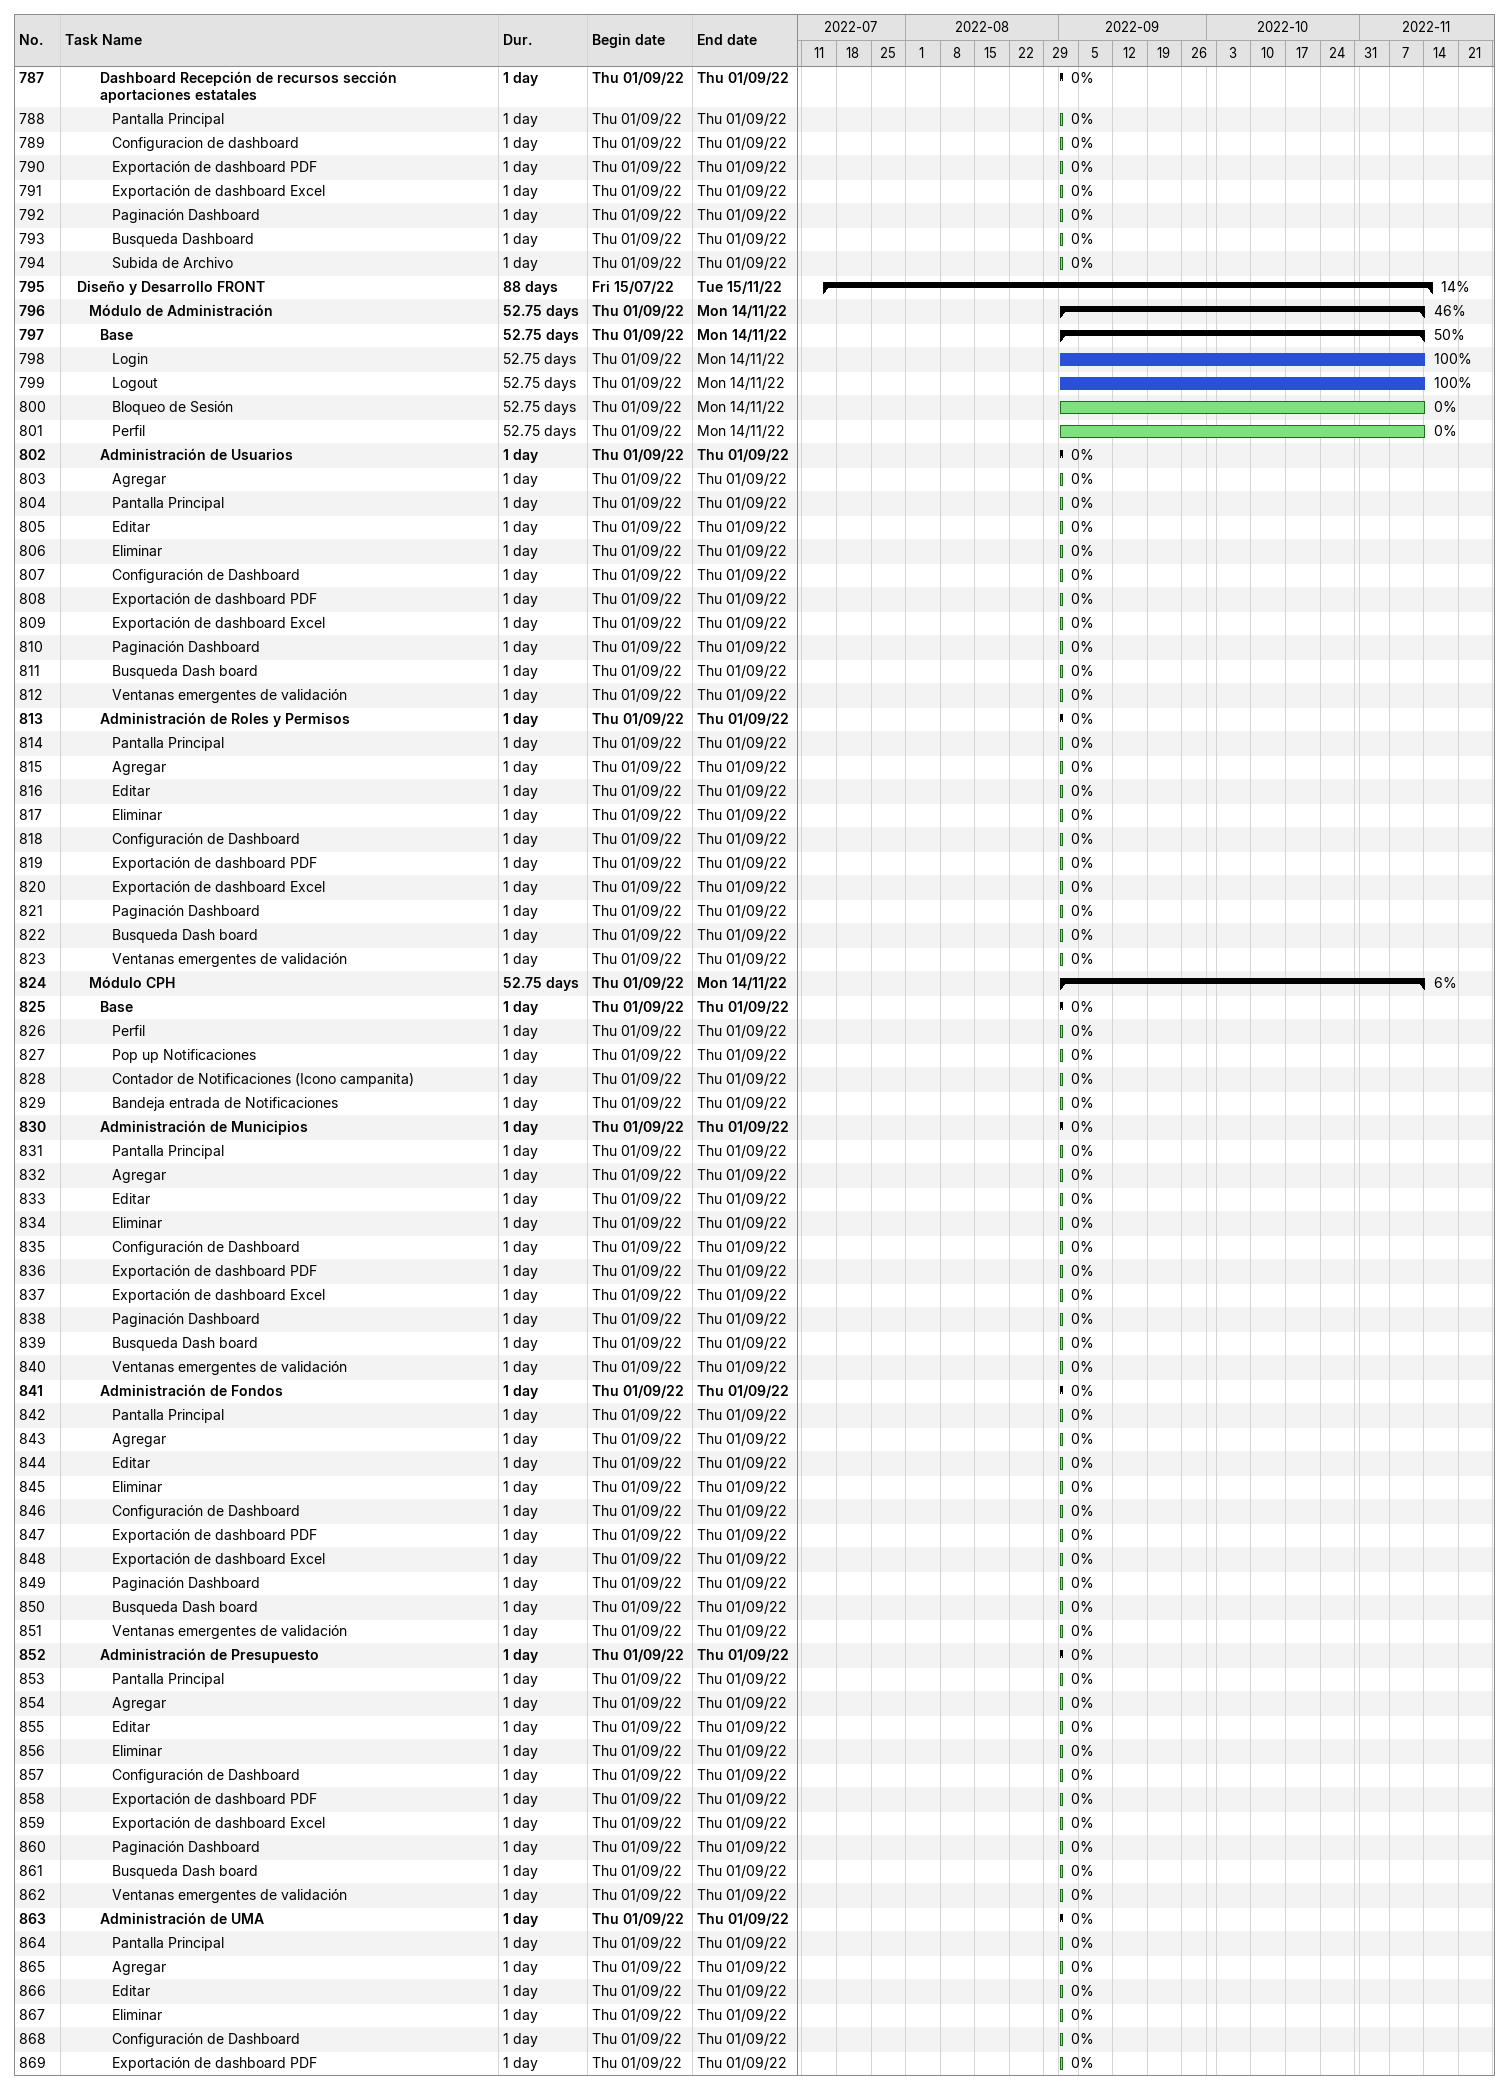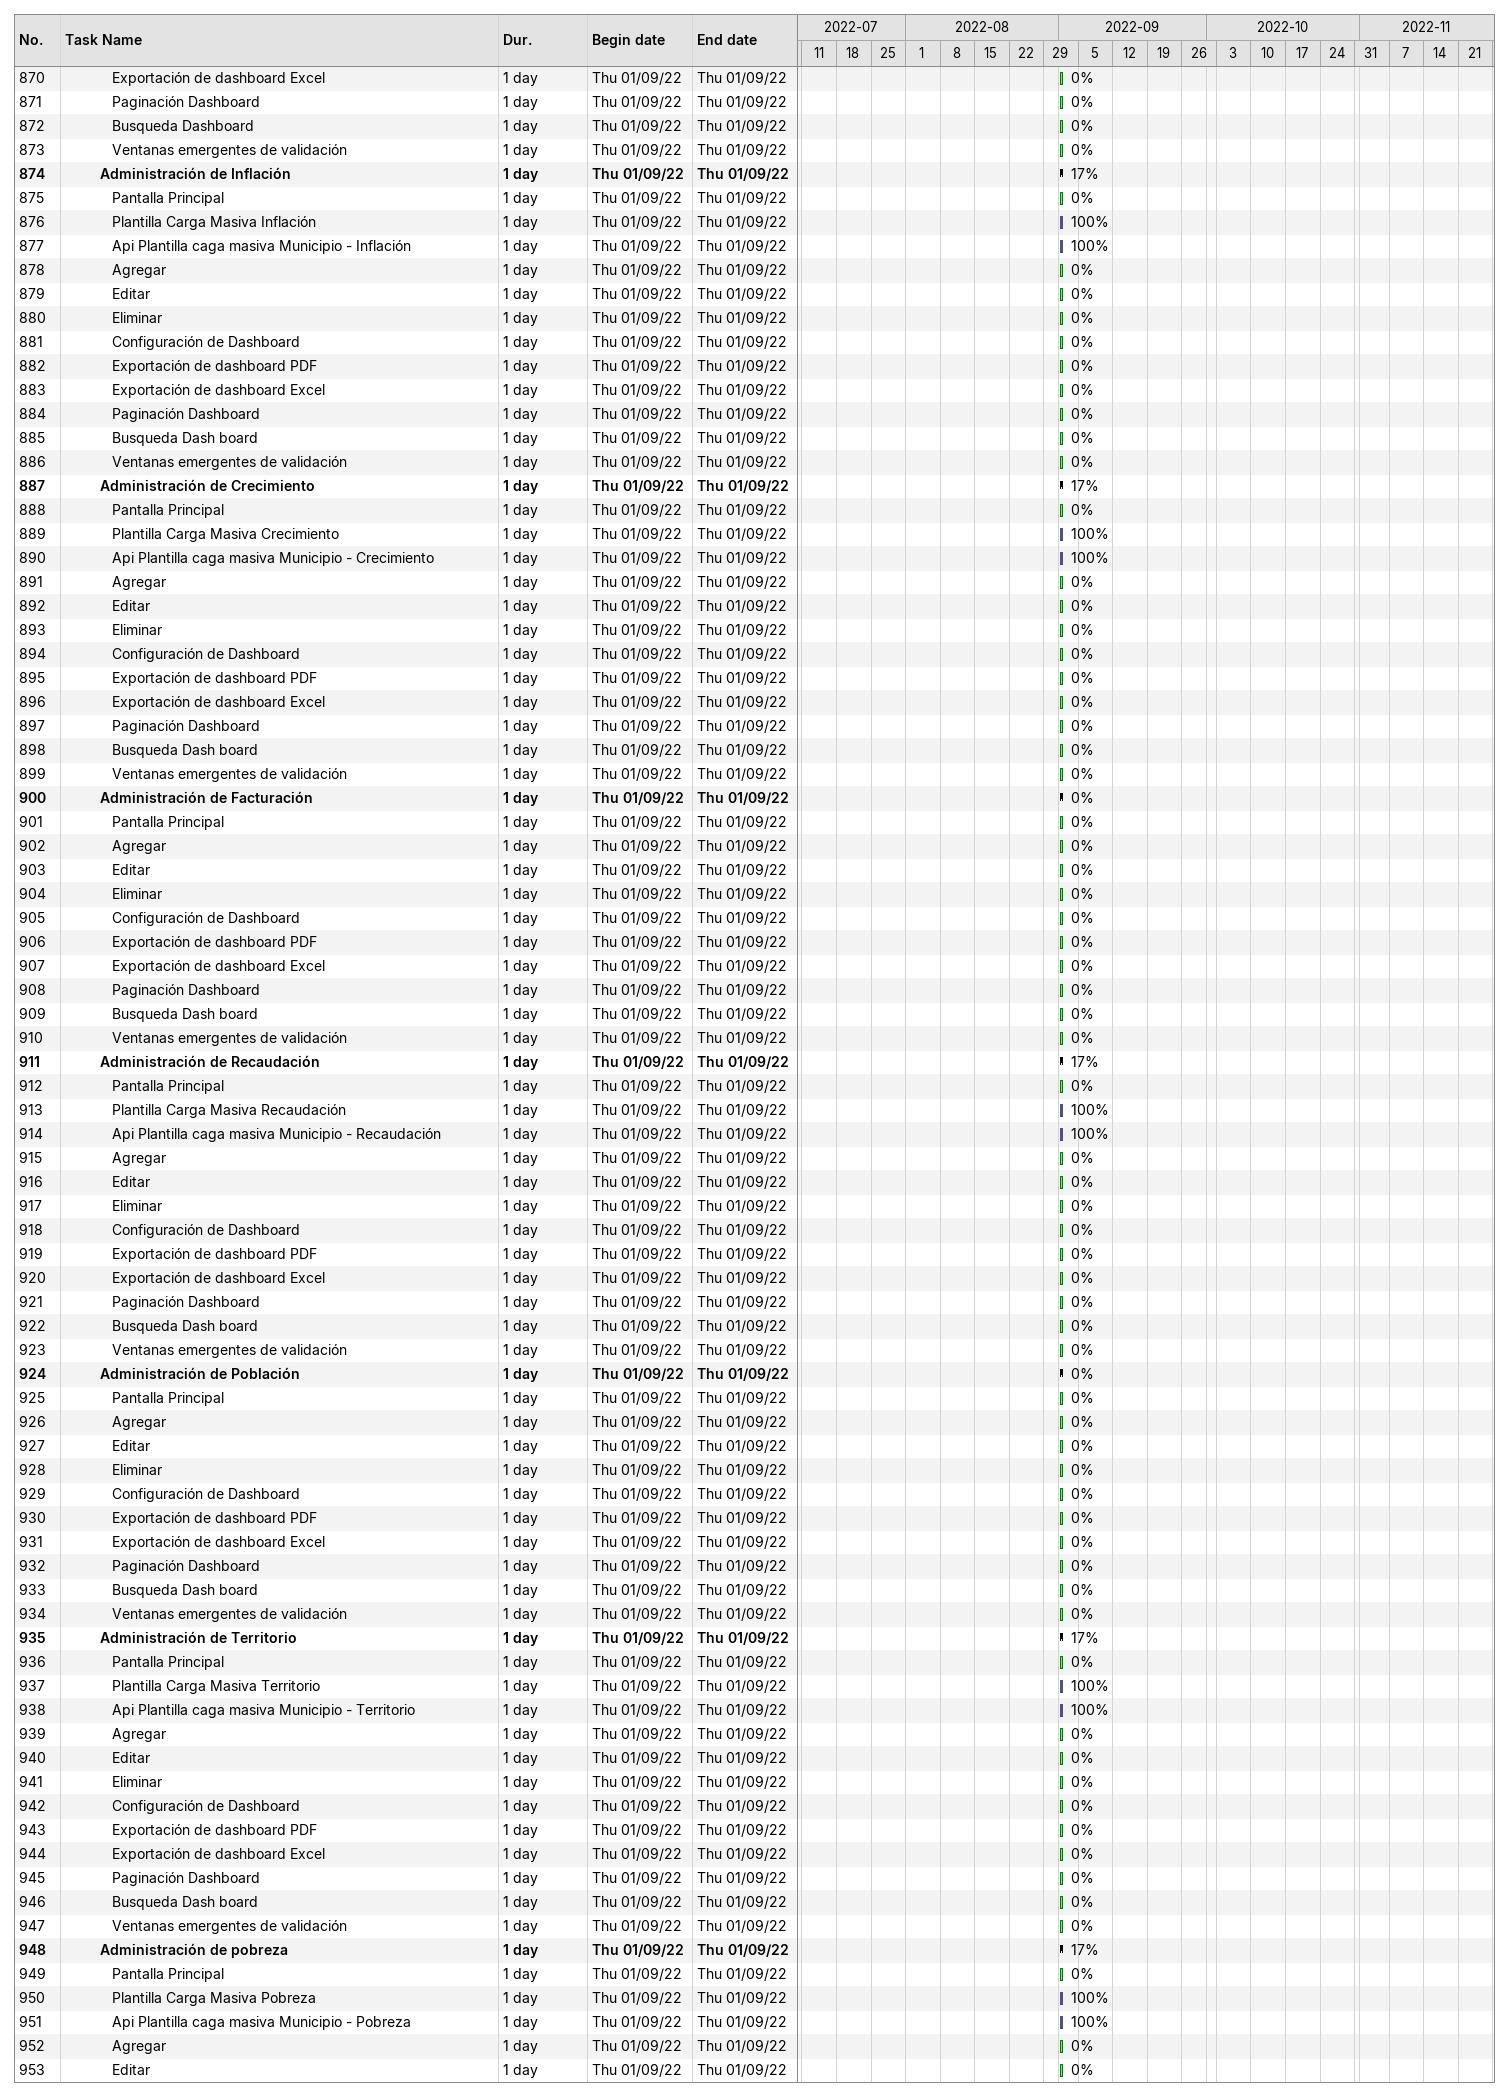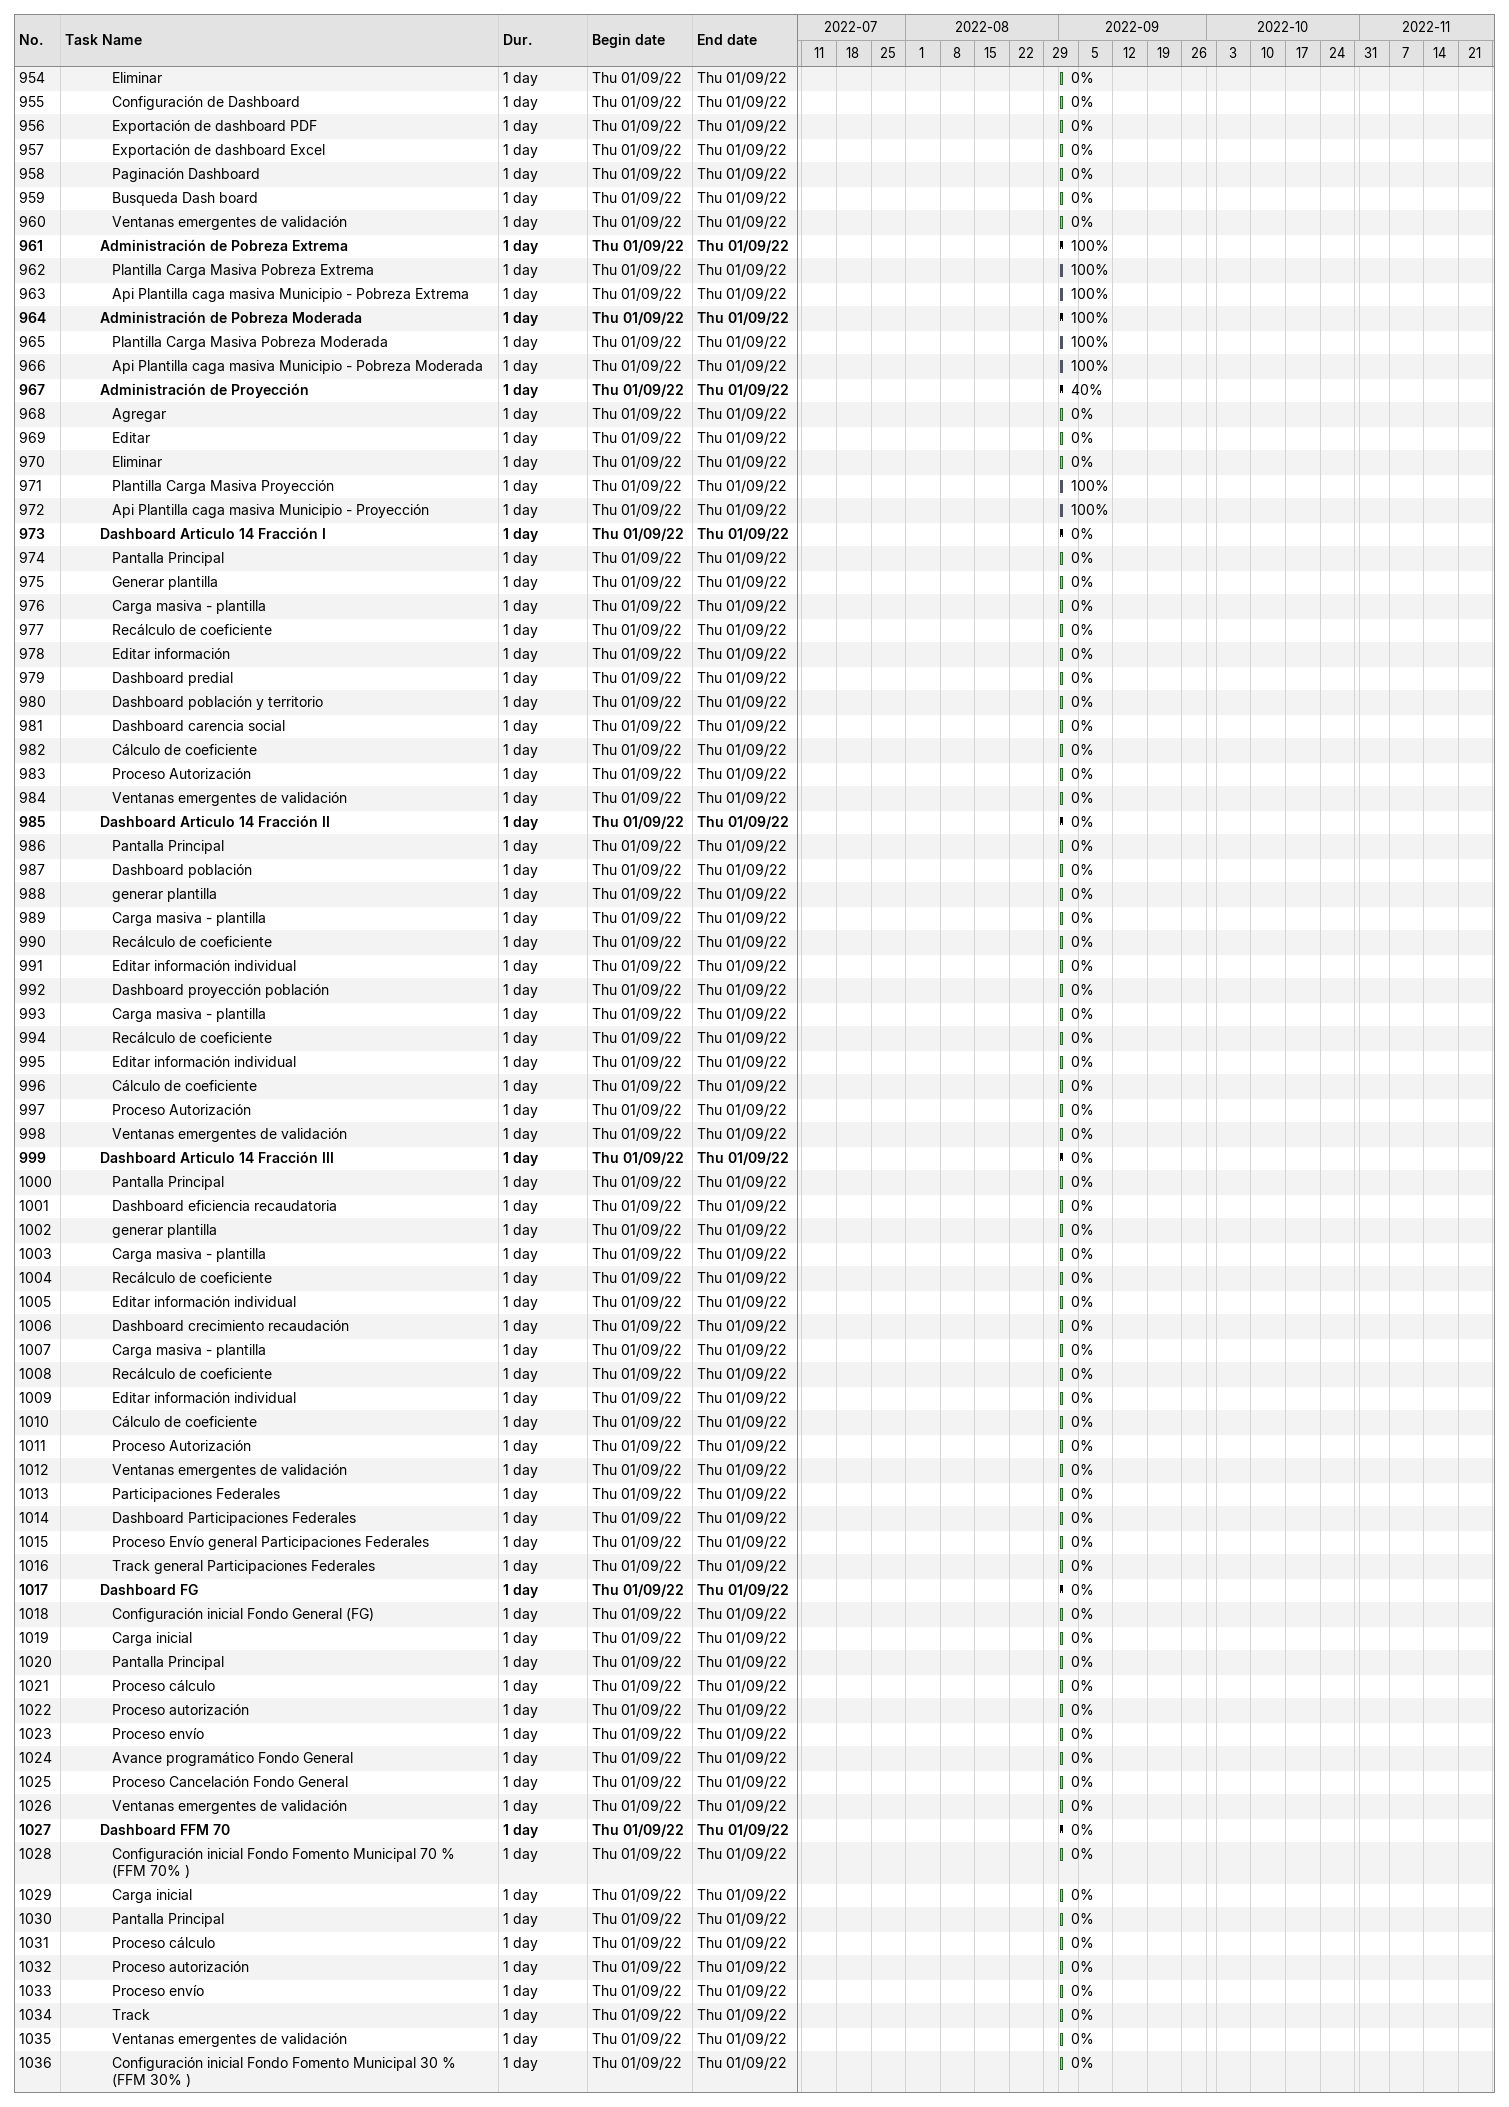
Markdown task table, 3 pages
| ID | Level | Task | Duration | Start | Finish | % complete |
|---|---|---|---|---|---|---|
| 787 | 4 | **Dashboard Recepción de recursos sección aportaciones estatales** | 1d | 2022-09-01 | 2022-09-01 | 0 |
| 788 | 5 | Pantalla Principal | 1d | 2022-09-01 | 2022-09-01 | 0 |
| 789 | 5 | Configuracion de dashboard | 1d | 2022-09-01 | 2022-09-01 | 0 |
| 790 | 5 | Exportación de dashboard PDF | 1d | 2022-09-01 | 2022-09-01 | 0 |
| 791 | 5 | Exportación de dashboard Excel | 1d | 2022-09-01 | 2022-09-01 | 0 |
| 792 | 5 | Paginación Dashboard | 1d | 2022-09-01 | 2022-09-01 | 0 |
| 793 | 5 | Busqueda Dashboard | 1d | 2022-09-01 | 2022-09-01 | 0 |
| 794 | 5 | Subida de Archivo | 1d | 2022-09-01 | 2022-09-01 | 0 |
| 795 | 2 | **Diseño y Desarrollo FRONT** | 88d | 2022-07-15 | 2022-11-15 | 14 |
| 796 | 3 | **Módulo de Administración** | 52.75d | 2022-09-01 | 2022-11-14 | 46 |
| 797 | 4 | **Base** | 52.75d | 2022-09-01 | 2022-11-14 | 50 |
| 798 | 5 | Login | 52.75d | 2022-09-01 | 2022-11-14 | 100 |
| 799 | 5 | Logout | 52.75d | 2022-09-01 | 2022-11-14 | 100 |
| 800 | 5 | Bloqueo de Sesión | 52.75d | 2022-09-01 | 2022-11-14 | 0 |
| 801 | 5 | Perfil | 52.75d | 2022-09-01 | 2022-11-14 | 0 |
| 802 | 4 | **Administración de Usuarios** | 1d | 2022-09-01 | 2022-09-01 | 0 |
| 803 | 5 | Agregar | 1d | 2022-09-01 | 2022-09-01 | 0 |
| 804 | 5 | Pantalla Principal | 1d | 2022-09-01 | 2022-09-01 | 0 |
| 805 | 5 | Editar | 1d | 2022-09-01 | 2022-09-01 | 0 |
| 806 | 5 | Eliminar | 1d | 2022-09-01 | 2022-09-01 | 0 |
| 807 | 5 | Configuración de Dashboard | 1d | 2022-09-01 | 2022-09-01 | 0 |
| 808 | 5 | Exportación de dashboard PDF | 1d | 2022-09-01 | 2022-09-01 | 0 |
| 809 | 5 | Exportación de dashboard Excel | 1d | 2022-09-01 | 2022-09-01 | 0 |
| 810 | 5 | Paginación Dashboard | 1d | 2022-09-01 | 2022-09-01 | 0 |
| 811 | 5 | Busqueda Dash board | 1d | 2022-09-01 | 2022-09-01 | 0 |
| 812 | 5 | Ventanas emergentes de validación | 1d | 2022-09-01 | 2022-09-01 | 0 |
| 813 | 4 | **Administración de Roles y Permisos** | 1d | 2022-09-01 | 2022-09-01 | 0 |
| 814 | 5 | Pantalla Principal | 1d | 2022-09-01 | 2022-09-01 | 0 |
| 815 | 5 | Agregar | 1d | 2022-09-01 | 2022-09-01 | 0 |
| 816 | 5 | Editar | 1d | 2022-09-01 | 2022-09-01 | 0 |
| 817 | 5 | Eliminar | 1d | 2022-09-01 | 2022-09-01 | 0 |
| 818 | 5 | Configuración de Dashboard | 1d | 2022-09-01 | 2022-09-01 | 0 |
| 819 | 5 | Exportación de dashboard PDF | 1d | 2022-09-01 | 2022-09-01 | 0 |
| 820 | 5 | Exportación de dashboard Excel | 1d | 2022-09-01 | 2022-09-01 | 0 |
| 821 | 5 | Paginación Dashboard | 1d | 2022-09-01 | 2022-09-01 | 0 |
| 822 | 5 | Busqueda Dash board | 1d | 2022-09-01 | 2022-09-01 | 0 |
| 823 | 5 | Ventanas emergentes de validación | 1d | 2022-09-01 | 2022-09-01 | 0 |
| 824 | 3 | **Módulo CPH** | 52.75d | 2022-09-01 | 2022-11-14 | 6 |
| 825 | 4 | **Base** | 1d | 2022-09-01 | 2022-09-01 | 0 |
| 826 | 5 | Perfil | 1d | 2022-09-01 | 2022-09-01 | 0 |
| 827 | 5 | Pop up Notificaciones | 1d | 2022-09-01 | 2022-09-01 | 0 |
| 828 | 5 | Contador de Notificaciones (Icono campanita) | 1d | 2022-09-01 | 2022-09-01 | 0 |
| 829 | 5 | Bandeja entrada de Notificaciones | 1d | 2022-09-01 | 2022-09-01 | 0 |
| 830 | 4 | **Administración de Municipios** | 1d | 2022-09-01 | 2022-09-01 | 0 |
| 831 | 5 | Pantalla Principal | 1d | 2022-09-01 | 2022-09-01 | 0 |
| 832 | 5 | Agregar | 1d | 2022-09-01 | 2022-09-01 | 0 |
| 833 | 5 | Editar | 1d | 2022-09-01 | 2022-09-01 | 0 |
| 834 | 5 | Eliminar | 1d | 2022-09-01 | 2022-09-01 | 0 |
| 835 | 5 | Configuración de Dashboard | 1d | 2022-09-01 | 2022-09-01 | 0 |
| 836 | 5 | Exportación de dashboard PDF | 1d | 2022-09-01 | 2022-09-01 | 0 |
| 837 | 5 | Exportación de dashboard Excel | 1d | 2022-09-01 | 2022-09-01 | 0 |
| 838 | 5 | Paginación Dashboard | 1d | 2022-09-01 | 2022-09-01 | 0 |
| 839 | 5 | Busqueda Dash board | 1d | 2022-09-01 | 2022-09-01 | 0 |
| 840 | 5 | Ventanas emergentes de validación | 1d | 2022-09-01 | 2022-09-01 | 0 |
| 841 | 4 | **Administración de Fondos** | 1d | 2022-09-01 | 2022-09-01 | 0 |
| 842 | 5 | Pantalla Principal | 1d | 2022-09-01 | 2022-09-01 | 0 |
| 843 | 5 | Agregar | 1d | 2022-09-01 | 2022-09-01 | 0 |
| 844 | 5 | Editar | 1d | 2022-09-01 | 2022-09-01 | 0 |
| 845 | 5 | Eliminar | 1d | 2022-09-01 | 2022-09-01 | 0 |
| 846 | 5 | Configuración de Dashboard | 1d | 2022-09-01 | 2022-09-01 | 0 |
| 847 | 5 | Exportación de dashboard PDF | 1d | 2022-09-01 | 2022-09-01 | 0 |
| 848 | 5 | Exportación de dashboard Excel | 1d | 2022-09-01 | 2022-09-01 | 0 |
| 849 | 5 | Paginación Dashboard | 1d | 2022-09-01 | 2022-09-01 | 0 |
| 850 | 5 | Busqueda Dash board | 1d | 2022-09-01 | 2022-09-01 | 0 |
| 851 | 5 | Ventanas emergentes de validación | 1d | 2022-09-01 | 2022-09-01 | 0 |
| 852 | 4 | **Administración de Presupuesto** | 1d | 2022-09-01 | 2022-09-01 | 0 |
| 853 | 5 | Pantalla Principal | 1d | 2022-09-01 | 2022-09-01 | 0 |
| 854 | 5 | Agregar | 1d | 2022-09-01 | 2022-09-01 | 0 |
| 855 | 5 | Editar | 1d | 2022-09-01 | 2022-09-01 | 0 |
| 856 | 5 | Eliminar | 1d | 2022-09-01 | 2022-09-01 | 0 |
| 857 | 5 | Configuración de Dashboard | 1d | 2022-09-01 | 2022-09-01 | 0 |
| 858 | 5 | Exportación de dashboard PDF | 1d | 2022-09-01 | 2022-09-01 | 0 |
| 859 | 5 | Exportación de dashboard Excel | 1d | 2022-09-01 | 2022-09-01 | 0 |
| 860 | 5 | Paginación Dashboard | 1d | 2022-09-01 | 2022-09-01 | 0 |
| 861 | 5 | Busqueda Dash board | 1d | 2022-09-01 | 2022-09-01 | 0 |
| 862 | 5 | Ventanas emergentes de validación | 1d | 2022-09-01 | 2022-09-01 | 0 |
| 863 | 4 | **Administración de UMA** | 1d | 2022-09-01 | 2022-09-01 | 0 |
| 864 | 5 | Pantalla Principal | 1d | 2022-09-01 | 2022-09-01 | 0 |
| 865 | 5 | Agregar | 1d | 2022-09-01 | 2022-09-01 | 0 |
| 866 | 5 | Editar | 1d | 2022-09-01 | 2022-09-01 | 0 |
| 867 | 5 | Eliminar | 1d | 2022-09-01 | 2022-09-01 | 0 |
| 868 | 5 | Configuración de Dashboard | 1d | 2022-09-01 | 2022-09-01 | 0 |
| 869 | 5 | Exportación de dashboard PDF | 1d | 2022-09-01 | 2022-09-01 | 0 |
| 870 | 5 | Exportación de dashboard Excel | 1d | 2022-09-01 | 2022-09-01 | 0 |
| 871 | 5 | Paginación Dashboard | 1d | 2022-09-01 | 2022-09-01 | 0 |
| 872 | 5 | Busqueda Dashboard | 1d | 2022-09-01 | 2022-09-01 | 0 |
| 873 | 5 | Ventanas emergentes de validación | 1d | 2022-09-01 | 2022-09-01 | 0 |
| 874 | 4 | **Administración de Inflación** | 1d | 2022-09-01 | 2022-09-01 | 17 |
| 875 | 5 | Pantalla Principal | 1d | 2022-09-01 | 2022-09-01 | 0 |
| 876 | 5 | Plantilla Carga Masiva Inflación | 1d | 2022-09-01 | 2022-09-01 | 100 |
| 877 | 5 | Api Plantilla caga masiva Municipio - Inflación | 1d | 2022-09-01 | 2022-09-01 | 100 |
| 878 | 5 | Agregar | 1d | 2022-09-01 | 2022-09-01 | 0 |
| 879 | 5 | Editar | 1d | 2022-09-01 | 2022-09-01 | 0 |
| 880 | 5 | Eliminar | 1d | 2022-09-01 | 2022-09-01 | 0 |
| 881 | 5 | Configuración de Dashboard | 1d | 2022-09-01 | 2022-09-01 | 0 |
| 882 | 5 | Exportación de dashboard PDF | 1d | 2022-09-01 | 2022-09-01 | 0 |
| 883 | 5 | Exportación de dashboard Excel | 1d | 2022-09-01 | 2022-09-01 | 0 |
| 884 | 5 | Paginación Dashboard | 1d | 2022-09-01 | 2022-09-01 | 0 |
| 885 | 5 | Busqueda Dash board | 1d | 2022-09-01 | 2022-09-01 | 0 |
| 886 | 5 | Ventanas emergentes de validación | 1d | 2022-09-01 | 2022-09-01 | 0 |
| 887 | 4 | **Administración de Crecimiento** | 1d | 2022-09-01 | 2022-09-01 | 17 |
| 888 | 5 | Pantalla Principal | 1d | 2022-09-01 | 2022-09-01 | 0 |
| 889 | 5 | Plantilla Carga Masiva Crecimiento | 1d | 2022-09-01 | 2022-09-01 | 100 |
| 890 | 5 | Api Plantilla caga masiva Municipio - Crecimiento | 1d | 2022-09-01 | 2022-09-01 | 100 |
| 891 | 5 | Agregar | 1d | 2022-09-01 | 2022-09-01 | 0 |
| 892 | 5 | Editar | 1d | 2022-09-01 | 2022-09-01 | 0 |
| 893 | 5 | Eliminar | 1d | 2022-09-01 | 2022-09-01 | 0 |
| 894 | 5 | Configuración de Dashboard | 1d | 2022-09-01 | 2022-09-01 | 0 |
| 895 | 5 | Exportación de dashboard PDF | 1d | 2022-09-01 | 2022-09-01 | 0 |
| 896 | 5 | Exportación de dashboard Excel | 1d | 2022-09-01 | 2022-09-01 | 0 |
| 897 | 5 | Paginación Dashboard | 1d | 2022-09-01 | 2022-09-01 | 0 |
| 898 | 5 | Busqueda Dash board | 1d | 2022-09-01 | 2022-09-01 | 0 |
| 899 | 5 | Ventanas emergentes de validación | 1d | 2022-09-01 | 2022-09-01 | 0 |
| 900 | 4 | **Administración de Facturación** | 1d | 2022-09-01 | 2022-09-01 | 0 |
| 901 | 5 | Pantalla Principal | 1d | 2022-09-01 | 2022-09-01 | 0 |
| 902 | 5 | Agregar | 1d | 2022-09-01 | 2022-09-01 | 0 |
| 903 | 5 | Editar | 1d | 2022-09-01 | 2022-09-01 | 0 |
| 904 | 5 | Eliminar | 1d | 2022-09-01 | 2022-09-01 | 0 |
| 905 | 5 | Configuración de Dashboard | 1d | 2022-09-01 | 2022-09-01 | 0 |
| 906 | 5 | Exportación de dashboard PDF | 1d | 2022-09-01 | 2022-09-01 | 0 |
| 907 | 5 | Exportación de dashboard Excel | 1d | 2022-09-01 | 2022-09-01 | 0 |
| 908 | 5 | Paginación Dashboard | 1d | 2022-09-01 | 2022-09-01 | 0 |
| 909 | 5 | Busqueda Dash board | 1d | 2022-09-01 | 2022-09-01 | 0 |
| 910 | 5 | Ventanas emergentes de validación | 1d | 2022-09-01 | 2022-09-01 | 0 |
| 911 | 4 | **Administración de Recaudación** | 1d | 2022-09-01 | 2022-09-01 | 17 |
| 912 | 5 | Pantalla Principal | 1d | 2022-09-01 | 2022-09-01 | 0 |
| 913 | 5 | Plantilla Carga Masiva Recaudación | 1d | 2022-09-01 | 2022-09-01 | 100 |
| 914 | 5 | Api Plantilla caga masiva Municipio - Recaudación | 1d | 2022-09-01 | 2022-09-01 | 100 |
| 915 | 5 | Agregar | 1d | 2022-09-01 | 2022-09-01 | 0 |
| 916 | 5 | Editar | 1d | 2022-09-01 | 2022-09-01 | 0 |
| 917 | 5 | Eliminar | 1d | 2022-09-01 | 2022-09-01 | 0 |
| 918 | 5 | Configuración de Dashboard | 1d | 2022-09-01 | 2022-09-01 | 0 |
| 919 | 5 | Exportación de dashboard PDF | 1d | 2022-09-01 | 2022-09-01 | 0 |
| 920 | 5 | Exportación de dashboard Excel | 1d | 2022-09-01 | 2022-09-01 | 0 |
| 921 | 5 | Paginación Dashboard | 1d | 2022-09-01 | 2022-09-01 | 0 |
| 922 | 5 | Busqueda Dash board | 1d | 2022-09-01 | 2022-09-01 | 0 |
| 923 | 5 | Ventanas emergentes de validación | 1d | 2022-09-01 | 2022-09-01 | 0 |
| 924 | 4 | **Administración de Población** | 1d | 2022-09-01 | 2022-09-01 | 0 |
| 925 | 5 | Pantalla Principal | 1d | 2022-09-01 | 2022-09-01 | 0 |
| 926 | 5 | Agregar | 1d | 2022-09-01 | 2022-09-01 | 0 |
| 927 | 5 | Editar | 1d | 2022-09-01 | 2022-09-01 | 0 |
| 928 | 5 | Eliminar | 1d | 2022-09-01 | 2022-09-01 | 0 |
| 929 | 5 | Configuración de Dashboard | 1d | 2022-09-01 | 2022-09-01 | 0 |
| 930 | 5 | Exportación de dashboard PDF | 1d | 2022-09-01 | 2022-09-01 | 0 |
| 931 | 5 | Exportación de dashboard Excel | 1d | 2022-09-01 | 2022-09-01 | 0 |
| 932 | 5 | Paginación Dashboard | 1d | 2022-09-01 | 2022-09-01 | 0 |
| 933 | 5 | Busqueda Dash board | 1d | 2022-09-01 | 2022-09-01 | 0 |
| 934 | 5 | Ventanas emergentes de validación | 1d | 2022-09-01 | 2022-09-01 | 0 |
| 935 | 4 | **Administración de Territorio** | 1d | 2022-09-01 | 2022-09-01 | 17 |
| 936 | 5 | Pantalla Principal | 1d | 2022-09-01 | 2022-09-01 | 0 |
| 937 | 5 | Plantilla Carga Masiva Territorio | 1d | 2022-09-01 | 2022-09-01 | 100 |
| 938 | 5 | Api Plantilla caga masiva Municipio - Territorio | 1d | 2022-09-01 | 2022-09-01 | 100 |
| 939 | 5 | Agregar | 1d | 2022-09-01 | 2022-09-01 | 0 |
| 940 | 5 | Editar | 1d | 2022-09-01 | 2022-09-01 | 0 |
| 941 | 5 | Eliminar | 1d | 2022-09-01 | 2022-09-01 | 0 |
| 942 | 5 | Configuración de Dashboard | 1d | 2022-09-01 | 2022-09-01 | 0 |
| 943 | 5 | Exportación de dashboard PDF | 1d | 2022-09-01 | 2022-09-01 | 0 |
| 944 | 5 | Exportación de dashboard Excel | 1d | 2022-09-01 | 2022-09-01 | 0 |
| 945 | 5 | Paginación Dashboard | 1d | 2022-09-01 | 2022-09-01 | 0 |
| 946 | 5 | Busqueda Dash board | 1d | 2022-09-01 | 2022-09-01 | 0 |
| 947 | 5 | Ventanas emergentes de validación | 1d | 2022-09-01 | 2022-09-01 | 0 |
| 948 | 4 | **Administración de pobreza** | 1d | 2022-09-01 | 2022-09-01 | 17 |
| 949 | 5 | Pantalla Principal | 1d | 2022-09-01 | 2022-09-01 | 0 |
| 950 | 5 | Plantilla Carga Masiva Pobreza | 1d | 2022-09-01 | 2022-09-01 | 100 |
| 951 | 5 | Api Plantilla caga masiva Municipio - Pobreza | 1d | 2022-09-01 | 2022-09-01 | 100 |
| 952 | 5 | Agregar | 1d | 2022-09-01 | 2022-09-01 | 0 |
| 953 | 5 | Editar | 1d | 2022-09-01 | 2022-09-01 | 0 |
| 954 | 5 | Eliminar | 1d | 2022-09-01 | 2022-09-01 | 0 |
| 955 | 5 | Configuración de Dashboard | 1d | 2022-09-01 | 2022-09-01 | 0 |
| 956 | 5 | Exportación de dashboard PDF | 1d | 2022-09-01 | 2022-09-01 | 0 |
| 957 | 5 | Exportación de dashboard Excel | 1d | 2022-09-01 | 2022-09-01 | 0 |
| 958 | 5 | Paginación Dashboard | 1d | 2022-09-01 | 2022-09-01 | 0 |
| 959 | 5 | Busqueda Dash board | 1d | 2022-09-01 | 2022-09-01 | 0 |
| 960 | 5 | Ventanas emergentes de validación | 1d | 2022-09-01 | 2022-09-01 | 0 |
| 961 | 4 | **Administración de Pobreza Extrema** | 1d | 2022-09-01 | 2022-09-01 | 100 |
| 962 | 5 | Plantilla Carga Masiva Pobreza Extrema | 1d | 2022-09-01 | 2022-09-01 | 100 |
| 963 | 5 | Api Plantilla caga masiva Municipio - Pobreza Extrema | 1d | 2022-09-01 | 2022-09-01 | 100 |
| 964 | 4 | **Administración de Pobreza Moderada** | 1d | 2022-09-01 | 2022-09-01 | 100 |
| 965 | 5 | Plantilla Carga Masiva Pobreza Moderada | 1d | 2022-09-01 | 2022-09-01 | 100 |
| 966 | 5 | Api Plantilla caga masiva Municipio - Pobreza Moderada | 1d | 2022-09-01 | 2022-09-01 | 100 |
| 967 | 4 | **Administración de Proyección** | 1d | 2022-09-01 | 2022-09-01 | 40 |
| 968 | 5 | Agregar | 1d | 2022-09-01 | 2022-09-01 | 0 |
| 969 | 5 | Editar | 1d | 2022-09-01 | 2022-09-01 | 0 |
| 970 | 5 | Eliminar | 1d | 2022-09-01 | 2022-09-01 | 0 |
| 971 | 5 | Plantilla Carga Masiva Proyección | 1d | 2022-09-01 | 2022-09-01 | 100 |
| 972 | 5 | Api Plantilla caga masiva Municipio - Proyección | 1d | 2022-09-01 | 2022-09-01 | 100 |
| 973 | 4 | **Dashboard Articulo 14 Fracción I** | 1d | 2022-09-01 | 2022-09-01 | 0 |
| 974 | 5 | Pantalla Principal | 1d | 2022-09-01 | 2022-09-01 | 0 |
| 975 | 5 | Generar plantilla | 1d | 2022-09-01 | 2022-09-01 | 0 |
| 976 | 5 | Carga masiva - plantilla | 1d | 2022-09-01 | 2022-09-01 | 0 |
| 977 | 5 | Recálculo de coeficiente | 1d | 2022-09-01 | 2022-09-01 | 0 |
| 978 | 5 | Editar información | 1d | 2022-09-01 | 2022-09-01 | 0 |
| 979 | 5 | Dashboard predial | 1d | 2022-09-01 | 2022-09-01 | 0 |
| 980 | 5 | Dashboard población y territorio | 1d | 2022-09-01 | 2022-09-01 | 0 |
| 981 | 5 | Dashboard carencia social | 1d | 2022-09-01 | 2022-09-01 | 0 |
| 982 | 5 | Cálculo de coeficiente | 1d | 2022-09-01 | 2022-09-01 | 0 |
| 983 | 5 | Proceso Autorización | 1d | 2022-09-01 | 2022-09-01 | 0 |
| 984 | 5 | Ventanas emergentes de validación | 1d | 2022-09-01 | 2022-09-01 | 0 |
| 985 | 4 | **Dashboard Articulo 14 Fracción II** | 1d | 2022-09-01 | 2022-09-01 | 0 |
| 986 | 5 | Pantalla Principal | 1d | 2022-09-01 | 2022-09-01 | 0 |
| 987 | 5 | Dashboard población | 1d | 2022-09-01 | 2022-09-01 | 0 |
| 988 | 5 | generar plantilla | 1d | 2022-09-01 | 2022-09-01 | 0 |
| 989 | 5 | Carga masiva - plantilla | 1d | 2022-09-01 | 2022-09-01 | 0 |
| 990 | 5 | Recálculo de coeficiente | 1d | 2022-09-01 | 2022-09-01 | 0 |
| 991 | 5 | Editar información individual | 1d | 2022-09-01 | 2022-09-01 | 0 |
| 992 | 5 | Dashboard proyección población | 1d | 2022-09-01 | 2022-09-01 | 0 |
| 993 | 5 | Carga masiva - plantilla | 1d | 2022-09-01 | 2022-09-01 | 0 |
| 994 | 5 | Recálculo de coeficiente | 1d | 2022-09-01 | 2022-09-01 | 0 |
| 995 | 5 | Editar información individual | 1d | 2022-09-01 | 2022-09-01 | 0 |
| 996 | 5 | Cálculo de coeficiente | 1d | 2022-09-01 | 2022-09-01 | 0 |
| 997 | 5 | Proceso Autorización | 1d | 2022-09-01 | 2022-09-01 | 0 |
| 998 | 5 | Ventanas emergentes de validación | 1d | 2022-09-01 | 2022-09-01 | 0 |
| 999 | 4 | **Dashboard Articulo 14 Fracción III** | 1d | 2022-09-01 | 2022-09-01 | 0 |
| 1000 | 5 | Pantalla Principal | 1d | 2022-09-01 | 2022-09-01 | 0 |
| 1001 | 5 | Dashboard eficiencia recaudatoria | 1d | 2022-09-01 | 2022-09-01 | 0 |
| 1002 | 5 | generar plantilla | 1d | 2022-09-01 | 2022-09-01 | 0 |
| 1003 | 5 | Carga masiva - plantilla | 1d | 2022-09-01 | 2022-09-01 | 0 |
| 1004 | 5 | Recálculo de coeficiente | 1d | 2022-09-01 | 2022-09-01 | 0 |
| 1005 | 5 | Editar información individual | 1d | 2022-09-01 | 2022-09-01 | 0 |
| 1006 | 5 | Dashboard crecimiento recaudación | 1d | 2022-09-01 | 2022-09-01 | 0 |
| 1007 | 5 | Carga masiva - plantilla | 1d | 2022-09-01 | 2022-09-01 | 0 |
| 1008 | 5 | Recálculo de coeficiente | 1d | 2022-09-01 | 2022-09-01 | 0 |
| 1009 | 5 | Editar información individual | 1d | 2022-09-01 | 2022-09-01 | 0 |
| 1010 | 5 | Cálculo de coeficiente | 1d | 2022-09-01 | 2022-09-01 | 0 |
| 1011 | 5 | Proceso Autorización | 1d | 2022-09-01 | 2022-09-01 | 0 |
| 1012 | 5 | Ventanas emergentes de validación | 1d | 2022-09-01 | 2022-09-01 | 0 |
| 1013 | 5 | Participaciones Federales | 1d | 2022-09-01 | 2022-09-01 | 0 |
| 1014 | 5 | Dashboard Participaciones Federales | 1d | 2022-09-01 | 2022-09-01 | 0 |
| 1015 | 5 | Proceso Envío general Participaciones Federales | 1d | 2022-09-01 | 2022-09-01 | 0 |
| 1016 | 5 | Track general Participaciones Federales | 1d | 2022-09-01 | 2022-09-01 | 0 |
| 1017 | 4 | **Dashboard FG** | 1d | 2022-09-01 | 2022-09-01 | 0 |
| 1018 | 5 | Configuración inicial Fondo General (FG) | 1d | 2022-09-01 | 2022-09-01 | 0 |
| 1019 | 5 | Carga inicial | 1d | 2022-09-01 | 2022-09-01 | 0 |
| 1020 | 5 | Pantalla Principal | 1d | 2022-09-01 | 2022-09-01 | 0 |
| 1021 | 5 | Proceso cálculo | 1d | 2022-09-01 | 2022-09-01 | 0 |
| 1022 | 5 | Proceso autorización | 1d | 2022-09-01 | 2022-09-01 | 0 |
| 1023 | 5 | Proceso envío | 1d | 2022-09-01 | 2022-09-01 | 0 |
| 1024 | 5 | Avance programático Fondo General | 1d | 2022-09-01 | 2022-09-01 | 0 |
| 1025 | 5 | Proceso Cancelación Fondo General | 1d | 2022-09-01 | 2022-09-01 | 0 |
| 1026 | 5 | Ventanas emergentes de validación | 1d | 2022-09-01 | 2022-09-01 | 0 |
| 1027 | 4 | **Dashboard FFM 70** | 1d | 2022-09-01 | 2022-09-01 | 0 |
| 1028 | 5 | Configuración inicial Fondo Fomento Municipal 70 % (FFM 70% ) | 1d | 2022-09-01 | 2022-09-01 | 0 |
| 1029 | 5 | Carga inicial | 1d | 2022-09-01 | 2022-09-01 | 0 |
| 1030 | 5 | Pantalla Principal | 1d | 2022-09-01 | 2022-09-01 | 0 |
| 1031 | 5 | Proceso cálculo | 1d | 2022-09-01 | 2022-09-01 | 0 |
| 1032 | 5 | Proceso autorización | 1d | 2022-09-01 | 2022-09-01 | 0 |
| 1033 | 5 | Proceso envío | 1d | 2022-09-01 | 2022-09-01 | 0 |
| 1034 | 5 | Track | 1d | 2022-09-01 | 2022-09-01 | 0 |
| 1035 | 5 | Ventanas emergentes de validación | 1d | 2022-09-01 | 2022-09-01 | 0 |
| 1036 | 5 | Configuración inicial Fondo Fomento Municipal 30 % (FFM 30% ) | 1d | 2022-09-01 | 2022-09-01 | 0 |
